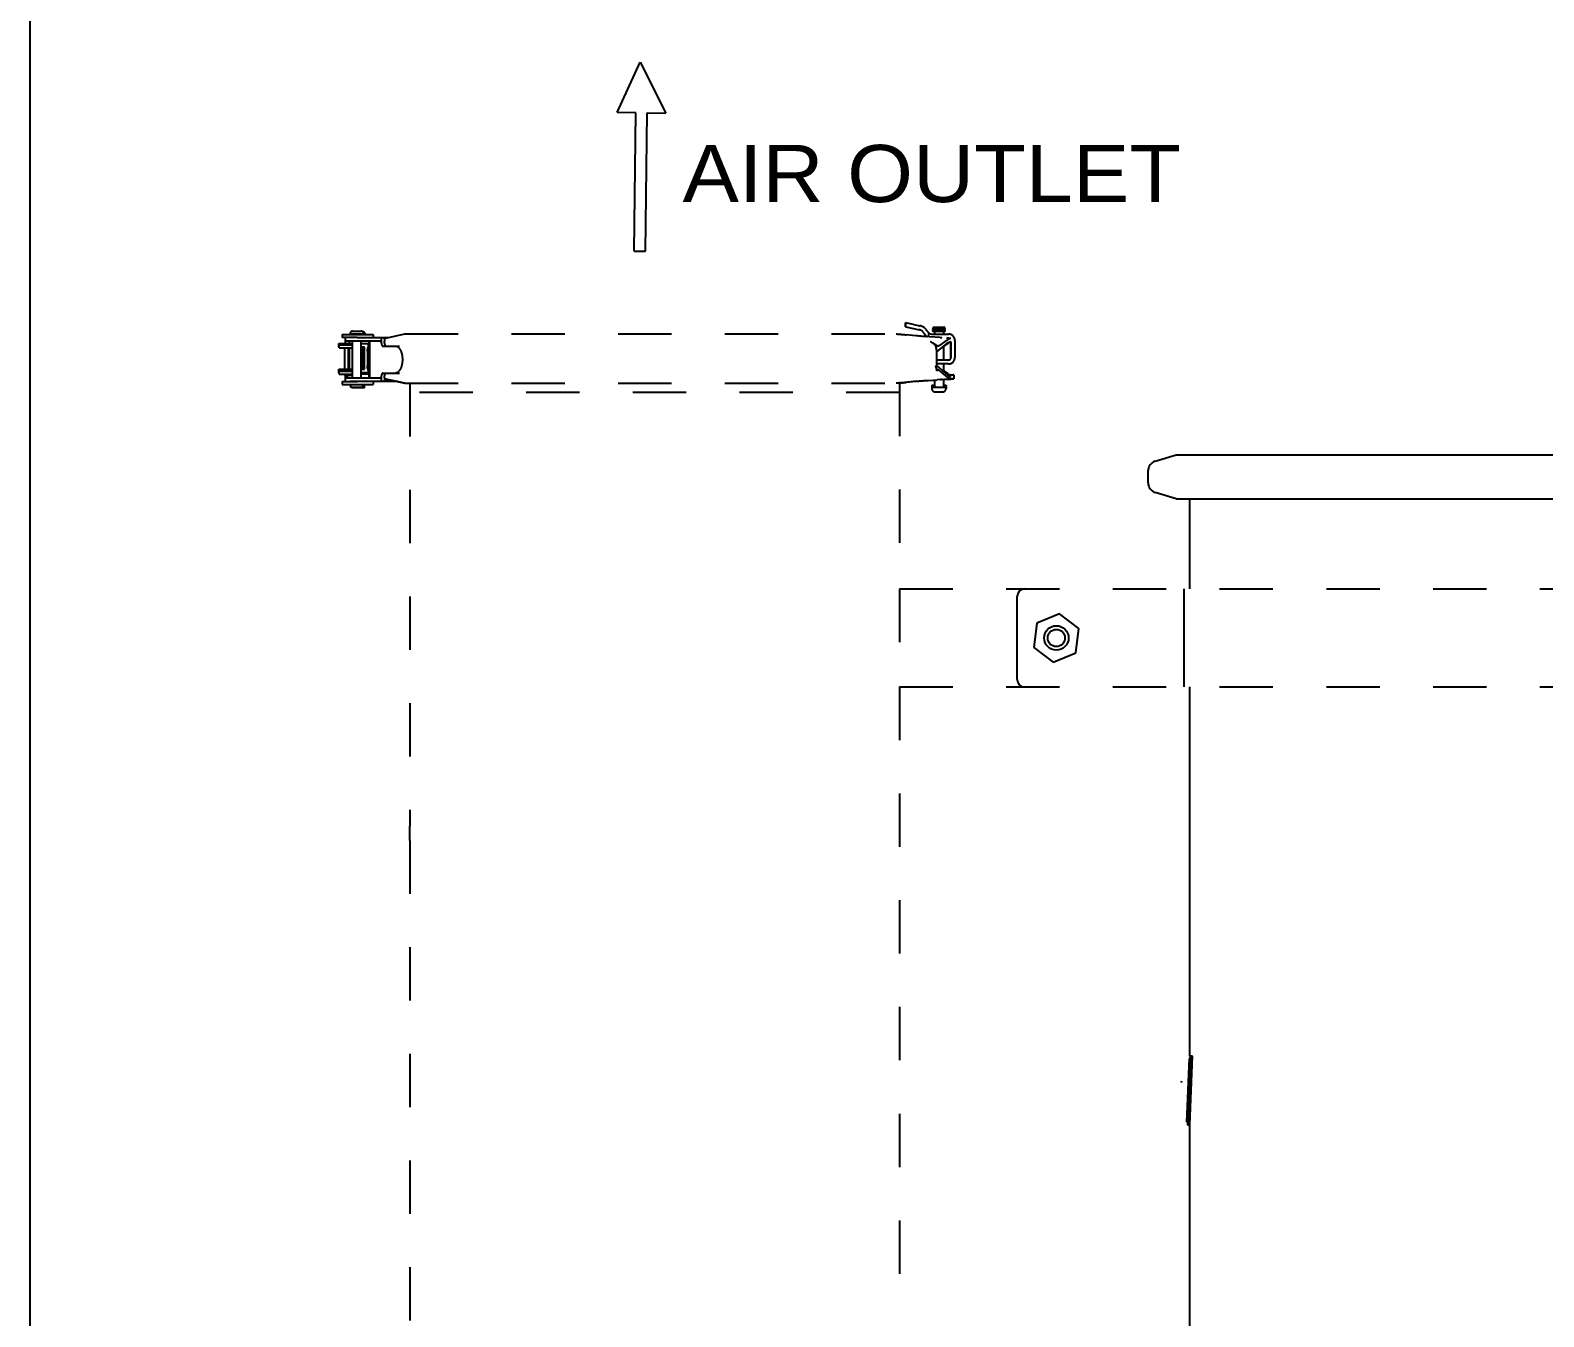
# Model space of a CAD drawing. Header units: millimetres. Extents: x 395 to 3386, y 0 to 2798.
# Drawn here: x 395 to 1013, y 877 to 1403 of the extents above; entities that cross this region are included whole.
import ezdxf
from ezdxf.enums import TextEntityAlignment as Align

# ---------------------------------------------------------------- set-up
doc = ezdxf.new("R2010")
doc.units = ezdxf.units.MM
doc.header["$LTSCALE"] = 217.8
doc.linetypes.add('DOT', pattern=[0.2, 0.1, -0.1])
doc.layers.get('0').update_dxf_attribs({"linetype": 'CONTINUOUS'})
doc.layers.add('02___PRT_ALL_AXES', color=7, linetype='CONTINUOUS')
doc.styles.get("Standard").update_dxf_attribs({"font": 'taile.ttf'})

# ---------------------------------------------------------------- blocks, each defined once
blk = doc.blocks.new('ARROW_4_BL1', base_point=(1133.36, 812.33))
at = {"color": 7, "linetype": 'Continuous'}
for p, q in [((1094.72, 811.84), (1115.56, 822.33)), ((1115.47, 814.67), (1115.56, 822.33)), ((1115.32, 802.33), (1094.72, 811.84)), ((1115.41, 809.99), (1115.32, 802.33)), ((1171.95, 809.32), (1115.41, 809.99)), ((1172.01, 813.99), (1115.47, 814.67)), ((1171.95, 809.32), (1172.01, 813.99))]:
    blk.add_line(p, q, dxfattribs=at)

msp = doc.modelspace()

# ---------------------------------------------------------------- linework, layer by layer
at = {"linetype": 'Continuous'}
for p, q in [((394.9423, 0), (394.9423, 2798.468)), ((868.3711, 1174.5196), (868.3711, 1211.3497)), ((865.9039, 1174.5196), (865.9039, 1134.5196)), ((797.8725, 1137.5196), (797.8725, 1171.5196)), ((815.1182, 1164.4421), (805.9036, 1160.5574)), ((823.0898, 1158.4043), (815.1182, 1164.4421)), ((805.9036, 1160.5574), (804.6605, 1150.6349)), ((821.8467, 1148.4819), (823.0898, 1158.4043)), ((804.6605, 1150.6349), (812.6321, 1144.5972)), ((812.6321, 1144.5972), (821.8467, 1148.4819)), ((868.3711, 983.7224), (868.3711, 1134.5196)), ((868.1731, 982.7925), (867.1311, 956.8238)), ((867.1407, 956.8234), (868.1828, 982.7922)), ((868.4907, 983.7531), (867.3685, 955.7867)), ((868.1828, 982.7922), (868.1731, 982.7925)), ((868.3212, 955.756), (869.4434, 983.7224)), ((869.4434, 983.7224), (868.4907, 983.7531)), ((865.0324, 973.1937), (865.052, 973.6801)), ((867.1407, 956.8234), (867.1311, 956.8238)), ((867.3685, 955.7867), (868.3212, 955.756)), ((868.3711, 845.3994), (868.3716, 957.0126))]:
    msp.add_line(p, q, dxfattribs=at)
at = {"linetype": 'DOT'}
for p, q in [((526.5341, 1279.7975), (530.0341, 1279.7975)), ((530.6326, 1279.5975), (530.6538, 1279.5975)), ((752.3355, 1281.5402), (752.3355, 1283.1738)), ((752.3407, 1283.1738), (752.3407, 1281.5402)), ((755.4985, 1282.5234), (752.3407, 1283.1738)), ((752.3407, 1281.5402), (755.4985, 1280.8898)), ((755.4985, 1282.5234), (758.2006, 1281.9667)), ((755.4985, 1280.8898), (757.8779, 1280.3996)), ((761.7253, 1279.1452), (761.7253, 1277.4783)), ((763.4303, 1280.4818), (763.4303, 1280.7206)), ((763.6308, 1280.4818), (763.4303, 1280.4818)), ((763.4374, 1279.6528), (763.4374, 1279.8915)), ((768.4374, 1279.6528), (763.4374, 1279.6528)), ((763.7818, 1281.4818), (768.0787, 1281.4818)), ((763.789, 1280.6528), (768.0858, 1280.6528)), ((764.1303, 1279.6528), (764.1303, 1278.6196)), ((764.1374, 1279.6528), (764.1374, 1278.6196)), ((767.7374, 1279.6528), (767.7374, 1278.6196)), ((768.4303, 1280.4818), (768.244, 1280.4818)), ((768.4303, 1280.4818), (768.4303, 1280.7206)), ((768.4374, 1279.6528), (768.4374, 1279.8915)), ((520.9895, 1273.2218), (520.9895, 1274.7218)), ((520.9895, 1274.7218), (526.5341, 1274.7218)), ((521.1001, 1273.2218), (520.9895, 1273.2218)), ((521.1001, 1272.9975), (521.1001, 1274.1975)), ((521.1006, 1274.1975), (526.5341, 1274.1975)), ((521.1006, 1272.9975), (526.5341, 1272.9975)), ((522.2841, 1278.3975), (522.2841, 1277.1975)), ((522.2841, 1278.3975), (534.9034, 1278.3975)), ((528.3638, 1277.1975), (522.2841, 1277.1975)), ((523.477, 1276.0045), (523.4754, 1275.8238)), ((523.6137, 1275.7089), (523.6137, 1277.1975)), ((537.4769, 1275.7089), (523.6137, 1275.7089)), ((524.8188, 1264.2218), (524.8188, 1272.9975)), ((525.2395, 1274.7218), (525.2395, 1275.7089)), ((525.2395, 1264.2218), (525.2395, 1272.9975)), ((525.5341, 1278.7975), (525.5341, 1278.6475)), ((525.5341, 1278.6475), (525.5487, 1278.6121)), ((525.5487, 1278.6121), (525.5841, 1278.5975)), ((530.9841, 1278.5975), (525.5841, 1278.5975)), ((526.1538, 1278.5975), (526.1538, 1278.4475)), ((526.1538, 1278.4475), (526.1684, 1278.4121)), ((526.5194, 1278.5828), (526.4841, 1278.5975)), ((526.5341, 1278.5475), (526.5194, 1278.5828)), ((526.5341, 1278.3975), (526.5341, 1278.5475)), ((526.5341, 1260.7089), (526.5341, 1275.7089)), ((528.3638, 1277.2089), (538.6649, 1277.2089)), ((530.0341, 1278.5475), (530.0487, 1278.5828)), ((530.0341, 1278.3975), (530.0341, 1278.5475)), ((530.0341, 1260.7089), (530.0341, 1275.7089)), ((530.0341, 1274.7218), (533.3964, 1274.7218)), ((531.4268, 1273.2218), (530.0341, 1273.2218)), ((531.4268, 1272.9975), (530.0341, 1272.9975)), ((530.0487, 1278.5828), (530.0841, 1278.5975)), ((530.6538, 1264.2218), (530.6538, 1272.9975)), ((531.0194, 1278.6121), (530.9841, 1278.5975)), ((531.0341, 1278.6475), (531.0194, 1278.6121)), ((531.0341, 1278.7975), (531.0341, 1278.6475)), ((531.4268, 1264.2218), (531.4268, 1273.2218)), ((531.6538, 1278.4475), (531.6392, 1278.4121)), ((531.6538, 1278.5975), (531.6538, 1278.4475)), ((532.9474, 1274.7218), (532.9474, 1273.3378)), ((533.3164, 1275.454), (533.3168, 1275.4722)), ((533.3254, 1275.2089), (533.3254, 1274.7218)), ((533.3964, 1275.2089), (533.3964, 1261.2089)), ((534.9038, 1278.3975), (534.9038, 1277.1975)), ((538.2084, 1277.2089), (538.2084, 1275.2089)), ((538.7934, 1277.1975), (541.1862, 1277.1975)), ((538.8951, 1273.7089), (545.6811, 1273.7089)), ((539.3978, 1276.8043), (547.8535, 1278.6652)), ((539.578, 1276.2089), (539.578, 1275.7089)), ((547.8514, 1278.6652), (748.4284, 1278.6652)), ((756.4518, 1277.9091), (752.5718, 1278.3242)), ((757.2283, 1277.829), (756.4518, 1277.9091)), ((762.1309, 1277.451), (760.1943, 1277.5816)), ((764.269, 1277.3084), (762.1309, 1277.451)), ((763.0904, 1278.6196), (769.8605, 1278.6196)), ((766.425, 1277.1664), (764.269, 1277.3084)), ((765.0532, 1271.4026), (769.7052, 1275.132)), ((769.5614, 1276.3445), (765.8544, 1273.826)), ((766.425, 1277.1664), (767.0448, 1277.127)), ((766.7824, 1277.143), (767.1074, 1277.1218)), ((767.1075, 1277.1234), (767.0448, 1277.127)), ((767.7374, 1273.5409), (767.7374, 1268.0196)), ((769.7228, 1274.863), (767.9005, 1273.6495)), ((769.0999, 1277.0196), (769.8605, 1277.0196)), ((769.898, 1276.9867), (769.0999, 1277.0196)), ((770.1415, 1276.9785), (769.898, 1276.9867)), ((770.8501, 1269.0196), (770.8501, 1275.3026)), ((770.8605, 1275.3026), (770.8605, 1269.0196)), ((772.4605, 1276.0196), (772.4605, 1269.0196)), ((523.2529, 1272.6086), (523.2529, 1264.2218)), ((532.6067, 1271.6108), (532.6067, 1265.5943)), ((765.0532, 1265.5943), (765.0532, 1271.6108)), ((769.8605, 1268.0196), (765.0532, 1268.0196)), ((770.8605, 1269.0196), (770.8501, 1269.0196)), ((520.9895, 1262.7218), (520.9895, 1264.2218)), ((520.9895, 1264.2218), (526.5341, 1264.2218)), ((521.1001, 1262.7218), (520.9895, 1262.7218)), ((521.1001, 1262.1975), (521.1001, 1263.3975)), ((521.1001, 1263.3975), (526.5341, 1263.3975)), ((521.1006, 1262.1975), (526.5341, 1262.1975)), ((523.4129, 1262.1975), (523.423, 1262.0432)), ((523.4741, 1260.6716), (523.4761, 1260.5018)), ((523.6137, 1259.2089), (523.6137, 1260.7089)), ((523.6137, 1260.7089), (537.4769, 1260.7089)), ((524.4895, 1261.9475), (524.5041, 1261.9828)), ((524.4895, 1260.8475), (524.4895, 1261.9475)), ((524.5041, 1260.8121), (524.4895, 1260.8475)), ((524.5041, 1261.9828), (524.5395, 1261.9975)), ((524.5395, 1260.7975), (524.5041, 1260.8121)), ((524.5395, 1261.9975), (526.5341, 1261.9975)), ((526.5341, 1260.7975), (524.5395, 1260.7975)), ((525.2248, 1262.0121), (525.1895, 1261.9975)), ((525.2395, 1262.0475), (525.2248, 1262.0121)), ((525.2395, 1262.0475), (525.2395, 1262.1975)), ((530.0341, 1264.2218), (531.4268, 1264.2218)), ((533.3964, 1262.7218), (530.0341, 1262.7218)), ((533.2137, 1262.1975), (530.0341, 1262.1975)), ((532.9474, 1263.8673), (532.9474, 1262.7218)), ((533.2723, 1261.829), (533.2684, 1261.9033)), ((533.2716, 1261.9033), (533.2716, 1262.7218)), ((538.2084, 1261.2089), (538.2084, 1259.2089)), ((538.8951, 1262.7089), (545.6811, 1262.7089)), ((539.578, 1260.7089), (539.578, 1260.2089)), ((769.8605, 1266.4196), (765.0532, 1266.4196)), ((769.7052, 1261.6657), (765.0532, 1265.8026)), ((769.6344, 1260.9153), (765.9949, 1263.8949)), ((769.5862, 1262.3794), (767.4962, 1263.6301)), ((767.7374, 1266.4196), (767.7374, 1263.4857)), ((769.711, 1262.3421), (767.7374, 1263.6556)), ((770.7757, 1261.9026), (771.7545, 1261.9026)), ((772.0656, 1261.8916), (772.0656, 1260.2916)), ((522.2841, 1259.1975), (522.2841, 1257.9975)), ((522.2841, 1259.1975), (528.4357, 1259.1975)), ((522.2841, 1257.9975), (534.9034, 1257.9975)), ((523.4761, 1260.5018), (523.477, 1260.3907)), ((538.6649, 1259.2089), (525.4007, 1259.2089)), ((525.7841, 1257.9475), (525.7987, 1257.9828)), ((525.7841, 1256.8475), (525.7841, 1257.9475)), ((525.7987, 1256.8121), (525.7841, 1256.8475)), ((525.8341, 1256.7975), (525.7987, 1256.8121)), ((530.7341, 1256.7975), (525.8341, 1256.7975)), ((526.4038, 1256.6475), (526.4038, 1256.7975)), ((526.4184, 1256.6121), (526.4038, 1256.6475)), ((526.4538, 1256.5975), (526.4184, 1256.6121)), ((531.3538, 1256.5975), (526.4538, 1256.5975)), ((530.7341, 1256.7975), (530.7694, 1256.8121)), ((530.7841, 1257.9475), (530.7694, 1257.9828)), ((530.7694, 1256.8121), (530.7841, 1256.8475)), ((530.7841, 1256.8475), (530.7841, 1257.9475)), ((530.7841, 1257.7975), (531.3538, 1257.7975)), ((531.3892, 1257.7828), (531.3538, 1257.7975)), ((531.3538, 1256.5975), (531.3892, 1256.6121)), ((531.4038, 1257.7475), (531.3892, 1257.7828)), ((531.3892, 1256.6121), (531.4038, 1256.6475)), ((531.4038, 1256.6475), (531.4038, 1257.7475)), ((534.9038, 1259.1975), (534.9038, 1257.9975)), ((544.8665, 1259.1975), (538.6649, 1259.1975)), ((547.8535, 1258.5399), (539.578, 1260.3617)), ((539.578, 1260.3612), (547.8514, 1258.5399)), ((547.8535, 1258.5399), (748.4228, 1258.5399)), ((549.8704, 1258.5399), (549.8704, 1077.6595)), ((749.8704, 1254.7596), (549.8704, 1254.7596)), ((749.8704, 1258.6985), (749.8704, 1174.5196)), ((756.9805, 1259.3641), (750.6148, 1258.7354)), ((750.8978, 1258.7612), (751.0607, 1258.7791)), ((756.4419, 1259.2962), (752.5582, 1258.8809)), ((758.1677, 1259.4899), (758.1342, 1259.4854)), ((758.9626, 1259.5377), (759.5948, 1259.5833)), ((759.0997, 1259.5445), (759.6944, 1259.5895)), ((759.6944, 1259.5901), (761.5082, 1259.7127)), ((759.6944, 1259.5895), (759.9816, 1259.6096)), ((761.5082, 1259.7127), (763.5752, 1259.8509)), ((763.0303, 1257.7818), (763.0303, 1257.2818)), ((763.0303, 1257.7818), (764.1374, 1257.7818)), ((763.0374, 1256.9528), (763.0374, 1256.4528)), ((763.0374, 1256.9528), (768.8374, 1256.9528)), ((763.5752, 1259.8509), (765.2599, 1259.9623)), ((764.1303, 1259.8877), (764.1303, 1257.7818)), ((764.1374, 1259.8882), (764.1374, 1256.9528)), ((767.3374, 1254.9528), (764.5374, 1254.9528)), ((766.53, 1260.0456), (765.2599, 1259.9623)), ((767.2616, 1260.0932), (766.53, 1260.0456)), ((767.7374, 1260.1177), (767.7374, 1256.9528)), ((767.7374, 1257.7818), (768.8303, 1257.7818)), ((768.8303, 1257.7818), (768.8303, 1257.2818)), ((768.8374, 1256.9528), (768.8374, 1256.4528)), ((771.7545, 1260.3026), (770.7266, 1260.3026)), ((749.8719, 1174.5196), (749.8719, 1134.5196)), ((749.8719, 1174.5196), (1575.8724, 1174.5196)), ((749.8704, 1134.5196), (749.8704, 877.3623)), ((749.8719, 1134.5196), (1575.8724, 1134.5196)), ((549.8704, 1071.8598), (549.8704, 794.5196))]:
    msp.add_line(p, q, dxfattribs=at)
for points in [[(523.4754, 1275.8238), (523.4707, 1275.5344), (523.4636, 1275.2533), (523.4543, 1274.9821), (523.4431, 1274.7226)], [(523.6137, 1276.5496), (523.5778, 1276.4792), (523.5298, 1276.3499), (523.4967, 1276.2146), (523.4794, 1276.0752), (523.4769, 1276.0045)], [(760.0617, 1277.5907), (759.7073, 1277.6155), (759.1113, 1277.6606), (758.4993, 1277.7112), (757.8715, 1277.7673), (757.2283, 1277.829)], [(523.423, 1262.0432), (523.4309, 1261.9079), (523.4384, 1261.7678), (523.4454, 1261.623), (523.4519, 1261.4739), (523.4577, 1261.3206), (523.4629, 1261.1635), (523.4674, 1261.0027), (523.4711, 1260.8387), (523.4741, 1260.6716)], [(523.4769, 1260.3907), (523.4794, 1260.32), (523.4967, 1260.1805), (523.5298, 1260.0452), (523.5778, 1259.9158), (523.6137, 1259.8454)], [(756.9805, 1259.3641), (757.4496, 1259.4092), (757.9645, 1259.4559), (758.469, 1259.4988), (758.9626, 1259.5377)], [(766.53, 1260.0456), (767.0448, 1260.0781), (767.9955, 1260.1324)], [(767.9955, 1260.1324), (768.9466, 1260.1792), (769.898, 1260.2185), (770.8496, 1260.2502), (771.7229, 1260.2728)]]:
    msp.add_lwpolyline(points, dxfattribs=at)
at = {"linetype": 'Continuous'}
for centre, radius in [((813.8753, 1154.5196), 5), ((813.8757, 1154.5196), 3.5)]:
    msp.add_circle(centre, radius, dxfattribs=at)
at = {"linetype": 'DOT'}
for centre, radius, start, end in [((526.5341, 1278.7975), 1, 90, 180), ((530.0341, 1278.7975), 1, 0, 90), ((530.6538, 1278.5975), 1, 0, 90), ((757.2724, 1277.4613), 3, 28.7628618, 78.3623431), ((757.2726, 1277.4613), 4.6, 28.7629997, 78.3614666), ((763.088, 1280.6533), 2.0337, 208.7602838, 227.862651), ((763.09, 1280.6533), 2.0337, 227.8576723, 269.9885724), ((764.4303, 1280.7206), 1, 130.42346, 180), ((764.4374, 1279.8915), 1, 130.4234372, 180), ((767.4303, 1280.7206), 1, 0, 49.57654), ((767.4374, 1279.8915), 1, 0, 49.5765628), ((522.0093, 1275.1819), 1.646, 343.7674788, 352.850033), ((519.3325, 1275.6072), 13.9815, 356.3691824, 357.1281829), ((763.0879, 1280.6533), 3.6337, 208.7608408, 239.9463874), ((760.5241, 1271.6045), 4.5296, 2.2260285, 19.3812891), ((767.9132, 1282.3852), 7.4311, 284.9869512, 287.2140627), ((769.8605, 1276.0196), 2.6, 0, 90), ((768.03, 1281.9844), 7.0136, 287.2715829, 287.9721245), ((768.3455, 1281.0196), 5.9986, 287.949391, 289.487864), ((768.8398, 1279.6282), 4.522, 289.4641991, 291.3130731), ((770.7395, 1286.9769), 11.6743, 269.1571458, 269.9640797), ((770.7535, 1287.1922), 10.2896, 269.2393318, 269.9703137), ((760.8718, 1271.623), 4.1815, 359.832644, 2.1572292), ((769.8605, 1269.0196), 2.6, 270, 0), ((769.8605, 1269.0196), 1, 270, 0), ((528.4435, 1261.4621), 4.8451, 5.2249163, 5.9436296), ((515.4934, 1260.1055), 17.8393, 2.6741603, 2.9364438), ((782.656, 1265.6633), 17.6029, 180.2245545, 180.9071055), ((767.6423, 1259.1254), 3.7904, 54.8869227, 59.1460837), ((769.3122, 1261.579), 0.8548, 50.4033203, 51.8601446), ((767.8986, 1254.2173), 7.6113, 73.3812296, 75.1504936), ((769.3944, 1261.6784), 0.7259, 48.7169661, 50.4043638), ((770.788, 1249.3563), 12.5462, 90.0562069, 91.0622628), ((750.1341, 1273.9329), 15.2113, 271.9488312, 272.7662792), ((750.0101, 1276.5069), 17.7883, 272.7650053, 273.4851086), ((749.8189, 1279.6489), 20.9361, 273.4846414, 274.1127835), ((749.536, 1283.5902), 24.8875, 274.1118131, 274.6540237), ((753.5827, 1296.3124), 37.1103, 276.0762691, 276.4261667), ((758.3481, 1258.1857), 1.314, 97.0757631, 97.4508916), ((764.5303, 1257.2818), 1.5, 180, 192.6779788), ((764.5374, 1256.4528), 1.5, 180, 270), ((767.3374, 1256.4528), 1.5, 270, 0), ((767.3303, 1257.2818), 1.5, 347.3220212, 0)]:
    msp.add_arc(centre, radius, start, end, dxfattribs=at)
at = {"linetype": 'Continuous'}
for centre, radius, start, end in [((800.8725, 1171.5196), 3, 90, 180), ((800.8725, 1137.5196), 3, 180, 270), ((883.4556, 1087.5974), 115.8776, 260.6813672, 260.8518464)]:
    msp.add_arc(centre, radius, start, end, dxfattribs=at)
at = {"linetype": 'DOT'}
for points in [[(523.2529, 1272.6086), (523.2525, 1272.7323), (523.2649, 1272.8561), (523.2816, 1272.9787)], [(533.3926, 1274.1864), (532.8898, 1273.4425), (532.6043, 1272.5087), (532.6043, 1271.6108)], [(532.6067, 1271.6108), (532.6067, 1272.5073), (532.8913, 1273.4395), (533.3925, 1274.1828)], [(750.456, 1278.4801), (750.3168, 1278.4826), (750.1774, 1278.4918), (750.0395, 1278.5111)], [(769.7553, 1276.4859), (769.6922, 1276.4367), (769.6277, 1276.3893), (769.5614, 1276.3445)], [(769.7052, 1275.132), (769.741, 1275.1607), (769.788, 1275.205), (769.8309, 1275.1885)], [(769.7228, 1274.863), (769.7785, 1274.9001), (769.8347, 1274.9371), (769.885, 1274.9813)], [(770.7084, 1275.5142), (770.6352, 1275.4775), (770.5597, 1275.4453), (770.4834, 1275.4155)], [(532.6043, 1265.5943), (532.6043, 1264.6964), (532.8899, 1263.7624), (533.3927, 1263.0185)], [(533.3925, 1263.0223), (532.8913, 1263.7656), (532.6067, 1264.6979), (532.6067, 1265.5943)], [(533.2625, 1261.9638), (533.259, 1261.9976), (533.2551, 1262.0313), (533.2504, 1262.0649)], [(765.1301, 1263.6035), (765.1021, 1264.1971), (765.0646, 1264.7905), (765.0553, 1265.3846)], [(769.6345, 1260.9153), (769.6784, 1260.8794), (769.7224, 1260.8433), (769.7622, 1260.8028)], [(769.8492, 1261.5744), (769.7939, 1261.5891), (769.7422, 1261.6278), (769.7104, 1261.6754)], [(769.711, 1262.3421), (769.7548, 1262.313), (769.7988, 1262.2839), (769.8401, 1262.2514)], [(750.0669, 1258.6985), (750.1935, 1258.7164), (750.3215, 1258.7259), (750.4494, 1258.7296)], [(750.6148, 1258.7354), (750.5601, 1258.7332), (750.5053, 1258.7309), (750.4505, 1258.7302)], [(750.8977, 1258.7621), (750.8037, 1258.7509), (750.7093, 1258.7417), (750.6148, 1258.7354)], [(751.5553, 1258.7848), (751.89, 1258.812), (752.2243, 1258.8452), (752.5582, 1258.8809)]]:
    msp.add_open_spline(points, degree=3, dxfattribs=at)
for points, knots in [([(532.8776, 1275.7089), (533.0076, 1275.7089), (533.2786, 1275.6083), (533.3964, 1275.3388), (533.3964, 1275.2089)], [0, 0, 0, 0, 0.49999442, 1, 1, 1, 1]), ([(533.2964, 1274.9067), (533.2986, 1274.9489), (533.307, 1275.1312), (533.3128, 1275.3137), (533.3164, 1275.454)], [0, 0, 0, 0, 0.23114276, 1, 1, 1, 1]), ([(538.2084, 1275.2089), (538.2084, 1275.3734), (537.9427, 1275.6597), (537.6277, 1275.7089), (537.4769, 1275.7089)], [0, 0, 0, 0, 0.52178262, 1, 1, 1, 1]), ([(538.2084, 1275.7089), (538.2084, 1275.4529), (538.2355, 1274.9742), (538.3744, 1274.3454), (538.5532, 1273.8938), (538.7929, 1273.7089), (538.8951, 1273.7089)], [0, 0, 0, 0, 0.34501331, 0.64378455, 0.86238214, 1, 1, 1, 1]), ([(538.6649, 1277.2089), (538.9009, 1277.2089), (539.403, 1276.9736), (539.578, 1276.4612), (539.578, 1276.2089)], [0, 0, 0, 0, 0.4833573, 1, 1, 1, 1]), ([(540.2628, 1273.7089), (540.1608, 1273.7089), (539.9216, 1273.8941), (539.7435, 1274.3454), (539.605, 1274.9742), (539.578, 1275.4529), (539.578, 1275.7089)], [0, 0, 0, 0, 0.13741951, 0.3559851, 0.65484029, 1, 1, 1, 1]), ([(544.1131, 1273.7089), (544.9306, 1273.7089), (545.8508, 1272.61), (546.3945, 1271.3089), (546.7732, 1269.9921), (546.9508, 1268.2089), (546.773, 1266.4259), (546.3949, 1265.1089), (545.8505, 1263.808), (544.9306, 1262.7089), (544.1131, 1262.7089)], [0, 0, 0, 0, 0.18797005, 0.25702212, 0.33345123, 0.49999491, 0.66653899, 0.74296616, 0.81202492, 1, 1, 1, 1]), ([(748.4284, 1278.6652), (748.5263, 1278.6652), (749.0659, 1278.6426), (749.602, 1278.5725), (750.0395, 1278.5111)], [0, 0, 0, 0, 0.18132795, 1, 1, 1, 1]), ([(750.456, 1278.4801), (750.6165, 1278.4773), (751.3235, 1278.4506), (752.0281, 1278.3824), (752.5718, 1278.3242)], [0, 0, 0, 0, 0.2269628, 1, 1, 1, 1]), ([(762.5469, 1275.54), (762.8349, 1275.3933), (763.4004, 1275.0902), (764.2508, 1274.5717), (764.9462, 1274.1041), (765.6213, 1273.6697), (765.8543, 1273.826)], [0, 0, 0, 0, 0.25840711, 0.51742349, 0.77560256, 1, 1, 1, 1]), ([(762.5469, 1275.5399), (763.0304, 1275.2937), (763.9658, 1274.6341), (764.6037, 1273.6565), (764.797, 1273.1076)], [0, 0, 0, 0, 0.48255064, 1, 1, 1, 1]), ([(769.7551, 1276.4854), (769.9015, 1276.6015), (770.1671, 1276.7807), (770.4811, 1276.9052), (770.6169, 1276.9035)], [0, 0, 0, 0, 0.57917631, 1, 1, 1, 1]), ([(770.5107, 1275.3006), (770.4645, 1275.2949), (770.2358, 1275.2321), (770.0387, 1275.0932), (769.8881, 1274.9799)], [0, 0, 0, 0, 0.19806182, 1, 1, 1, 1]), ([(770.5678, 1275.3038), (770.5584, 1275.304), (770.5393, 1275.3035), (770.5203, 1275.3017), (770.5107, 1275.3006)], [0, 0, 0, 0, 0.49107617, 1, 1, 1, 1]), ([(533.3964, 1261.2089), (533.3964, 1261.079), (533.2786, 1260.8096), (533.0076, 1260.7089), (532.8776, 1260.7089)], [0, 0, 0, 0, 0.49998252, 1, 1, 1, 1]), ([(533.2504, 1262.0649), (533.2457, 1262.0982), (533.2367, 1262.1322), (533.2264, 1262.1975), (533.2137, 1262.1975)], [0, 0, 0, 0, 0.72592736, 1, 1, 1, 1]), ([(533.2886, 1261.4548), (533.2872, 1261.4894), (533.2825, 1261.6141), (533.2793, 1261.7389), (533.2739, 1261.8291)], [0, 0, 0, 0, 0.27671249, 1, 1, 1, 1]), ([(533.3093, 1261.0194), (533.3036, 1261.1305), (533.2959, 1261.2756), (533.2899, 1261.4208), (533.2886, 1261.4548)], [0, 0, 0, 0, 0.76546447, 1, 1, 1, 1]), ([(537.4769, 1260.7089), (537.6277, 1260.7089), (537.9427, 1260.7582), (538.2084, 1261.0444), (538.2084, 1261.2089)], [0, 0, 0, 0, 0.47821957, 1, 1, 1, 1]), ([(538.8951, 1262.7089), (538.7929, 1262.7089), (538.5532, 1262.524), (538.3744, 1262.0724), (538.2356, 1261.4436), (538.2084, 1260.9649), (538.2084, 1260.7089)], [0, 0, 0, 0, 0.13762486, 0.35622788, 0.65499608, 1, 1, 1, 1]), ([(539.578, 1260.7089), (539.578, 1260.965), (539.605, 1261.4436), (539.7435, 1262.0724), (539.9216, 1262.5238), (540.1608, 1262.7089), (540.2628, 1262.7089)], [0, 0, 0, 0, 0.34516909, 0.64402734, 0.8625875, 1, 1, 1, 1]), ([(765.1301, 1263.6035), (765.095, 1263.7947), (764.9735, 1264.4693), (764.7903, 1265.1338), (764.6194, 1265.5943)], [0, 0, 0, 0, 0.28350812, 1, 1, 1, 1]), ([(765.9949, 1263.8949), (765.9368, 1263.9423), (765.7764, 1264.0033), (765.4613, 1263.8683), (765.2665, 1263.7109), (765.1301, 1263.6035)], [0, 0, 0, 0, 0.22887497, 0.4702629, 1, 1, 1, 1]), ([(770.6516, 1260.3022), (770.5108, 1260.3011), (770.1823, 1260.4593), (769.9142, 1260.6671), (769.7641, 1260.804)], [0, 0, 0, 0, 0.40934702, 1, 1, 1, 1]), ([(769.8224, 1262.226), (769.8901, 1262.1784), (770.1119, 1262.0329), (770.3692, 1261.8972), (770.5554, 1261.9004)], [0, 0, 0, 0, 0.30772964, 1, 1, 1, 1]), ([(770.0755, 1261.5107), (770.1395, 1261.4915), (770.354, 1261.424), (770.5663, 1261.3463), (770.7084, 1261.2767)], [0, 0, 0, 0, 0.29698852, 1, 1, 1, 1]), ([(772.0656, 1261.8916), (772.0658, 1261.8982), (772.0243, 1261.8925), (771.9442, 1261.9103), (771.8322, 1261.9026), (771.7545, 1261.9026)], [0, 0, 0, 0, 0.06412085, 0.25256054, 1, 1, 1, 1]), ([(539.578, 1260.2089), (539.578, 1259.9566), (539.403, 1259.4442), (538.9009, 1259.2089), (538.6649, 1259.2089)], [0, 0, 0, 0, 0.51665349, 1, 1, 1, 1]), ([(750.0669, 1258.6985), (749.8937, 1258.6741), (749.348, 1258.6029), (748.7987, 1258.5399), (748.4228, 1258.5399)], [0, 0, 0, 0, 0.31752493, 1, 1, 1, 1]), ([(770.6516, 1260.3022), (770.6645, 1260.3023), (770.6888, 1260.3025), (770.713, 1260.3026), (770.7243, 1260.3024)], [0, 0, 0, 0, 0.53569262, 1, 1, 1, 1]), ([(771.7545, 1260.3026), (771.7761, 1260.3026), (771.8477, 1260.3023), (771.9193, 1260.3013), (771.9692, 1260.2999)], [0, 0, 0, 0, 0.30223768, 1, 1, 1, 1]), ([(771.9692, 1260.2999), (771.9898, 1260.2993), (772.0206, 1260.2978), (772.0518, 1260.2962), (772.0618, 1260.2936)], [0, 0, 0, 0, 0.66519483, 1, 1, 1, 1]), ([(772.0618, 1260.2936), (772.0628, 1260.2933), (772.0641, 1260.293), (772.0656, 1260.2921), (772.0656, 1260.2916)], [0, 0, 0, 0, 0.68666021, 1, 1, 1, 1]), ([(549.8751, 1074.7596), (549.8751, 1075.1296), (549.9215, 1075.8099), (549.9028, 1076.6227), (549.8761, 1077.1328), (549.8934, 1077.4206), (549.8488, 1077.5413), (549.889, 1077.6595), (549.8704, 1077.6596)], [0, 0, 0, 0, 0.38263717, 0.70704337, 0.83135291, 0.92384823, 0.98071183, 1, 1, 1, 1]), ([(549.8704, 1071.8596), (549.889, 1071.8596), (549.8479, 1071.9781), (549.8936, 1072.0985), (549.878, 1072.3864), (549.9024, 1072.8964), (549.9068, 1073.7089), (549.9133, 1074.3897), (549.9133, 1074.7596)], [0, 0, 0, 0, 0.01928181, 0.07614806, 0.16865631, 0.29294681, 0.61735149, 1, 1, 1, 1])]:
    msp.add_open_spline(points, degree=3, knots=knots, dxfattribs=at)
at = {"layer": '02___PRT_ALL_AXES', "linetype": 'Continuous'}
for p, q in [((854.2016, 1226.6649), (862.7864, 1229.2895)), ((862.7864, 1229.2895), (1513.9558, 1229.2895)), ((851.3711, 1217.7995), (851.3711, 1222.8397)), ((862.7864, 1211.3497), (854.2016, 1213.9743)), ((862.7864, 1211.3497), (1513.9558, 1211.3497))]:
    msp.add_line(p, q, dxfattribs=at)
for centre, start, end in [((855.3711, 1222.8397), 107, 180), ((855.3711, 1217.7995), 180, 253)]:
    msp.add_arc(centre, 4, start, end, dxfattribs=at)

# ---------------------------------------------------------------- block references
at = {"linetype": 'Continuous', "rotation": 270}
msp.add_blockref('ARROW_4_BL1', (644.4986, 1351.0568), dxfattribs=at)

# ---------------------------------------------------------------- texts
at = {"linetype": 'Continuous', "width": 1.163814}
msp.add_text('AIR OUTLET', height=23.33333, dxfattribs=at).set_placement((661.2447, 1332.4995), (864.7985, 1332.4995), align=Align.FIT)

doc.saveas('drawing.dxf')
